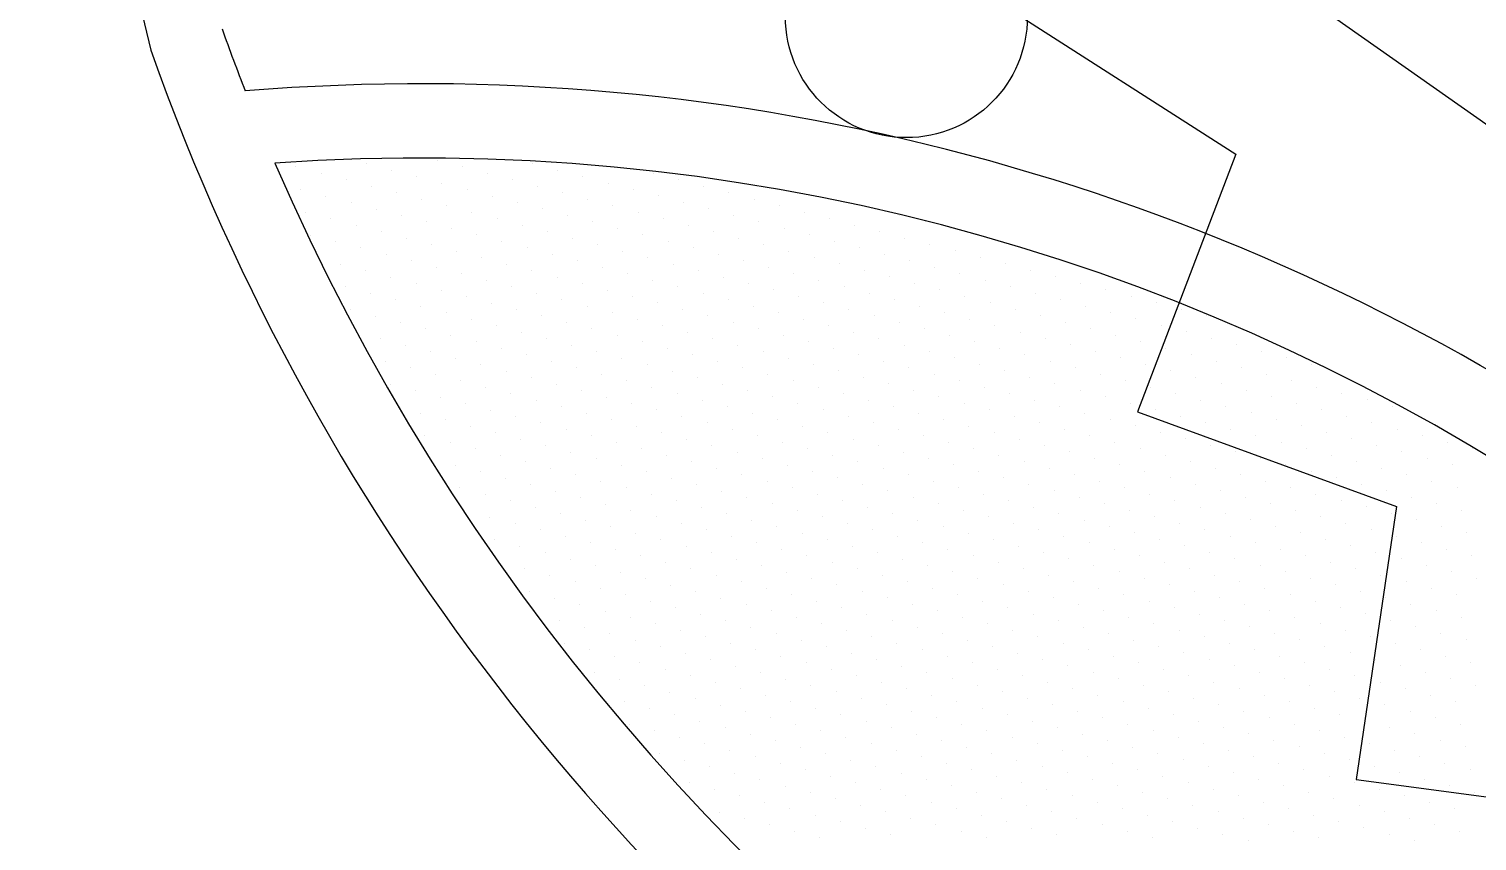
# Model space of a CAD drawing. Header units: millimetres. Extents: x 34038 to 35840, y 10511 to 10922.
# Drawn here: x 34102.938 to 34106.837, y 10624.116 to 10626.302 of the extents above; entities that cross this region are included whole.
import ezdxf

# ---------------------------------------------------------------- set-up
doc = ezdxf.new("R2010")
doc.units = ezdxf.units.MM

# ---------------------------------------------------------------- blocks, each defined once
blk = doc.blocks.new('*X29')
at = {"color": 0}
for p, q in [((80.25, 23), (80.25, 23)), ((80.3125, 23), (80.3125, 23)), ((80.375, 23), (80.375, 23)), ((80.4375, 23), (80.4375, 23)), ((80.03125, 22.9375), (80.03125, 22.9375)), ((80.09375, 22.9375), (80.09375, 22.9375)), ((80.15625, 22.9375), (80.15625, 22.9375)), ((80.21875, 22.9375), (80.21875, 22.9375)), ((80.28125, 22.9375), (80.28125, 22.9375)), ((80.34375, 22.9375), (80.34375, 22.9375)), ((80.40625, 22.9375), (80.40625, 22.9375)), ((79.8125, 22.875), (79.8125, 22.875)), ((79.875, 22.875), (79.875, 22.875)), ((79.9375, 22.875), (79.9375, 22.875)), ((80, 22.875), (80, 22.875)), ((80.0625, 22.875), (80.0625, 22.875)), ((80.125, 22.875), (80.125, 22.875)), ((80.1875, 22.875), (80.1875, 22.875)), ((80.25, 22.875), (80.25, 22.875)), ((80.3125, 22.875), (80.3125, 22.875)), ((80.375, 22.875), (80.375, 22.875)), ((79.59375, 22.8125), (79.59375, 22.8125)), ((79.65625, 22.8125), (79.65625, 22.8125)), ((79.71875, 22.8125), (79.71875, 22.8125)), ((79.78125, 22.8125), (79.78125, 22.8125)), ((79.84375, 22.8125), (79.84375, 22.8125)), ((79.90625, 22.8125), (79.90625, 22.8125)), ((79.96875, 22.8125), (79.96875, 22.8125)), ((80.03125, 22.8125), (80.03125, 22.8125)), ((80.09375, 22.8125), (80.09375, 22.8125)), ((80.15625, 22.8125), (80.15625, 22.8125)), ((80.21875, 22.8125), (80.21875, 22.8125)), ((80.28125, 22.8125), (80.28125, 22.8125)), ((80.34375, 22.8125), (80.34375, 22.8125)), ((80.40625, 22.8125), (80.40625, 22.8125)), ((79.4375, 22.75), (79.4375, 22.75)), ((79.5, 22.75), (79.5, 22.75)), ((79.5625, 22.75), (79.5625, 22.75)), ((79.625, 22.75), (79.625, 22.75)), ((79.6875, 22.75), (79.6875, 22.75)), ((79.75, 22.75), (79.75, 22.75)), ((79.8125, 22.75), (79.8125, 22.75)), ((79.875, 22.75), (79.875, 22.75)), ((79.9375, 22.75), (79.9375, 22.75)), ((80, 22.75), (80, 22.75)), ((80.0625, 22.75), (80.0625, 22.75)), ((80.125, 22.75), (80.125, 22.75)), ((80.1875, 22.75), (80.1875, 22.75)), ((80.25, 22.75), (80.25, 22.75)), ((80.3125, 22.75), (80.3125, 22.75)), ((80.375, 22.75), (80.375, 22.75)), ((79.28125, 22.6875), (79.28125, 22.6875)), ((79.34375, 22.6875), (79.34375, 22.6875)), ((79.40625, 22.6875), (79.40625, 22.6875)), ((79.46875, 22.6875), (79.46875, 22.6875)), ((79.53125, 22.6875), (79.53125, 22.6875)), ((79.59375, 22.6875), (79.59375, 22.6875)), ((79.65625, 22.6875), (79.65625, 22.6875)), ((79.71875, 22.6875), (79.71875, 22.6875)), ((79.78125, 22.6875), (79.78125, 22.6875)), ((79.84375, 22.6875), (79.84375, 22.6875)), ((79.90625, 22.6875), (79.90625, 22.6875)), ((79.96875, 22.6875), (79.96875, 22.6875)), ((80.03125, 22.6875), (80.03125, 22.6875)), ((80.09375, 22.6875), (80.09375, 22.6875)), ((80.15625, 22.6875), (80.15625, 22.6875)), ((80.21875, 22.6875), (80.21875, 22.6875)), ((80.28125, 22.6875), (80.28125, 22.6875)), ((80.34375, 22.6875), (80.34375, 22.6875)), ((79.1875, 22.625), (79.1875, 22.625)), ((79.25, 22.625), (79.25, 22.625)), ((79.3125, 22.625), (79.3125, 22.625)), ((79.375, 22.625), (79.375, 22.625)), ((79.4375, 22.625), (79.4375, 22.625)), ((79.5, 22.625), (79.5, 22.625)), ((79.5625, 22.625), (79.5625, 22.625)), ((79.625, 22.625), (79.625, 22.625)), ((79.6875, 22.625), (79.6875, 22.625)), ((79.75, 22.625), (79.75, 22.625)), ((79.8125, 22.625), (79.8125, 22.625)), ((79.875, 22.625), (79.875, 22.625)), ((79.9375, 22.625), (79.9375, 22.625)), ((80, 22.625), (80, 22.625)), ((80.0625, 22.625), (80.0625, 22.625)), ((80.125, 22.625), (80.125, 22.625)), ((80.1875, 22.625), (80.1875, 22.625)), ((80.25, 22.625), (80.25, 22.625)), ((80.3125, 22.625), (80.3125, 22.625)), ((80.375, 22.625), (80.375, 22.625)), ((79.03125, 22.5625), (79.03125, 22.5625)), ((79.09375, 22.5625), (79.09375, 22.5625)), ((79.15625, 22.5625), (79.15625, 22.5625)), ((79.21875, 22.5625), (79.21875, 22.5625)), ((79.28125, 22.5625), (79.28125, 22.5625)), ((79.34375, 22.5625), (79.34375, 22.5625)), ((79.40625, 22.5625), (79.40625, 22.5625)), ((79.46875, 22.5625), (79.46875, 22.5625)), ((79.53125, 22.5625), (79.53125, 22.5625)), ((79.59375, 22.5625), (79.59375, 22.5625)), ((79.65625, 22.5625), (79.65625, 22.5625)), ((79.71875, 22.5625), (79.71875, 22.5625)), ((79.78125, 22.5625), (79.78125, 22.5625)), ((79.84375, 22.5625), (79.84375, 22.5625)), ((79.90625, 22.5625), (79.90625, 22.5625)), ((79.96875, 22.5625), (79.96875, 22.5625)), ((80.03125, 22.5625), (80.03125, 22.5625)), ((80.09375, 22.5625), (80.09375, 22.5625)), ((80.15625, 22.5625), (80.15625, 22.5625)), ((80.21875, 22.5625), (80.21875, 22.5625)), ((80.28125, 22.5625), (80.28125, 22.5625)), ((80.34375, 22.5625), (80.34375, 22.5625)), ((78.9375, 22.5), (78.9375, 22.5)), ((79, 22.5), (79, 22.5)), ((79.0625, 22.5), (79.0625, 22.5)), ((79.125, 22.5), (79.125, 22.5)), ((79.1875, 22.5), (79.1875, 22.5)), ((79.25, 22.5), (79.25, 22.5)), ((79.3125, 22.5), (79.3125, 22.5)), ((79.375, 22.5), (79.375, 22.5)), ((79.4375, 22.5), (79.4375, 22.5)), ((79.5, 22.5), (79.5, 22.5)), ((79.5625, 22.5), (79.5625, 22.5)), ((79.625, 22.5), (79.625, 22.5)), ((79.6875, 22.5), (79.6875, 22.5)), ((79.75, 22.5), (79.75, 22.5)), ((79.8125, 22.5), (79.8125, 22.5)), ((79.875, 22.5), (79.875, 22.5)), ((79.9375, 22.5), (79.9375, 22.5)), ((80, 22.5), (80, 22.5)), ((80.0625, 22.5), (80.0625, 22.5)), ((80.125, 22.5), (80.125, 22.5)), ((80.1875, 22.5), (80.1875, 22.5)), ((80.25, 22.5), (80.25, 22.5)), ((80.3125, 22.5), (80.3125, 22.5)), ((78.78125, 22.4375), (78.78125, 22.4375)), ((78.84375, 22.4375), (78.84375, 22.4375)), ((78.90625, 22.4375), (78.90625, 22.4375)), ((78.96875, 22.4375), (78.96875, 22.4375)), ((79.03125, 22.4375), (79.03125, 22.4375)), ((79.09375, 22.4375), (79.09375, 22.4375)), ((79.15625, 22.4375), (79.15625, 22.4375)), ((79.21875, 22.4375), (79.21875, 22.4375)), ((79.28125, 22.4375), (79.28125, 22.4375)), ((79.34375, 22.4375), (79.34375, 22.4375)), ((79.40625, 22.4375), (79.40625, 22.4375)), ((79.46875, 22.4375), (79.46875, 22.4375)), ((79.53125, 22.4375), (79.53125, 22.4375)), ((79.59375, 22.4375), (79.59375, 22.4375)), ((79.65625, 22.4375), (79.65625, 22.4375)), ((79.71875, 22.4375), (79.71875, 22.4375)), ((79.78125, 22.4375), (79.78125, 22.4375)), ((79.84375, 22.4375), (79.84375, 22.4375)), ((79.90625, 22.4375), (79.90625, 22.4375)), ((79.96875, 22.4375), (79.96875, 22.4375)), ((80.03125, 22.4375), (80.03125, 22.4375)), ((80.09375, 22.4375), (80.09375, 22.4375)), ((80.15625, 22.4375), (80.15625, 22.4375)), ((80.21875, 22.4375), (80.21875, 22.4375)), ((80.28125, 22.4375), (80.28125, 22.4375)), ((78.6875, 22.375), (78.6875, 22.375)), ((78.75, 22.375), (78.75, 22.375)), ((78.8125, 22.375), (78.8125, 22.375)), ((78.875, 22.375), (78.875, 22.375)), ((78.9375, 22.375), (78.9375, 22.375)), ((79, 22.375), (79, 22.375)), ((79.0625, 22.375), (79.0625, 22.375)), ((79.125, 22.375), (79.125, 22.375)), ((79.1875, 22.375), (79.1875, 22.375)), ((79.25, 22.375), (79.25, 22.375)), ((79.3125, 22.375), (79.3125, 22.375)), ((79.375, 22.375), (79.375, 22.375)), ((79.4375, 22.375), (79.4375, 22.375)), ((79.5, 22.375), (79.5, 22.375)), ((79.5625, 22.375), (79.5625, 22.375)), ((79.625, 22.375), (79.625, 22.375)), ((79.6875, 22.375), (79.6875, 22.375)), ((79.75, 22.375), (79.75, 22.375)), ((79.8125, 22.375), (79.8125, 22.375)), ((79.875, 22.375), (79.875, 22.375)), ((79.9375, 22.375), (79.9375, 22.375)), ((80, 22.375), (80, 22.375)), ((80.0625, 22.375), (80.0625, 22.375)), ((80.125, 22.375), (80.125, 22.375)), ((80.1875, 22.375), (80.1875, 22.375)), ((80.25, 22.375), (80.25, 22.375)), ((80.3125, 22.375), (80.3125, 22.375)), ((78.59375, 22.3125), (78.59375, 22.3125)), ((78.65625, 22.3125), (78.65625, 22.3125)), ((78.71875, 22.3125), (78.71875, 22.3125)), ((78.78125, 22.3125), (78.78125, 22.3125)), ((78.84375, 22.3125), (78.84375, 22.3125)), ((78.90625, 22.3125), (78.90625, 22.3125)), ((78.96875, 22.3125), (78.96875, 22.3125)), ((79.03125, 22.3125), (79.03125, 22.3125)), ((79.09375, 22.3125), (79.09375, 22.3125)), ((79.15625, 22.3125), (79.15625, 22.3125)), ((79.21875, 22.3125), (79.21875, 22.3125)), ((79.28125, 22.3125), (79.28125, 22.3125)), ((79.34375, 22.3125), (79.34375, 22.3125)), ((79.40625, 22.3125), (79.40625, 22.3125)), ((79.46875, 22.3125), (79.46875, 22.3125)), ((79.53125, 22.3125), (79.53125, 22.3125)), ((79.59375, 22.3125), (79.59375, 22.3125)), ((79.65625, 22.3125), (79.65625, 22.3125)), ((79.71875, 22.3125), (79.71875, 22.3125)), ((79.78125, 22.3125), (79.78125, 22.3125)), ((79.84375, 22.3125), (79.84375, 22.3125)), ((79.90625, 22.3125), (79.90625, 22.3125)), ((79.96875, 22.3125), (79.96875, 22.3125)), ((80.03125, 22.3125), (80.03125, 22.3125)), ((80.09375, 22.3125), (80.09375, 22.3125)), ((80.15625, 22.3125), (80.15625, 22.3125)), ((80.21875, 22.3125), (80.21875, 22.3125)), ((80.28125, 22.3125), (80.28125, 22.3125)), ((78.5, 22.25), (78.5, 22.25)), ((78.5625, 22.25), (78.5625, 22.25)), ((78.625, 22.25), (78.625, 22.25)), ((78.6875, 22.25), (78.6875, 22.25)), ((78.75, 22.25), (78.75, 22.25)), ((78.8125, 22.25), (78.8125, 22.25)), ((78.875, 22.25), (78.875, 22.25)), ((78.9375, 22.25), (78.9375, 22.25)), ((79, 22.25), (79, 22.25)), ((79.0625, 22.25), (79.0625, 22.25)), ((79.125, 22.25), (79.125, 22.25)), ((79.1875, 22.25), (79.1875, 22.25)), ((79.25, 22.25), (79.25, 22.25)), ((79.3125, 22.25), (79.3125, 22.25)), ((79.375, 22.25), (79.375, 22.25)), ((79.4375, 22.25), (79.4375, 22.25)), ((79.5, 22.25), (79.5, 22.25)), ((79.5625, 22.25), (79.5625, 22.25)), ((79.625, 22.25), (79.625, 22.25)), ((79.6875, 22.25), (79.6875, 22.25)), ((79.75, 22.25), (79.75, 22.25)), ((79.8125, 22.25), (79.8125, 22.25)), ((79.875, 22.25), (79.875, 22.25)), ((79.9375, 22.25), (79.9375, 22.25)), ((80, 22.25), (80, 22.25)), ((80.0625, 22.25), (80.0625, 22.25)), ((80.125, 22.25), (80.125, 22.25)), ((80.1875, 22.25), (80.1875, 22.25)), ((80.25, 22.25), (80.25, 22.25)), ((78.46875, 22.1875), (78.46875, 22.1875)), ((78.53125, 22.1875), (78.53125, 22.1875)), ((78.59375, 22.1875), (78.59375, 22.1875)), ((78.65625, 22.1875), (78.65625, 22.1875)), ((78.71875, 22.1875), (78.71875, 22.1875)), ((78.78125, 22.1875), (78.78125, 22.1875)), ((78.84375, 22.1875), (78.84375, 22.1875)), ((78.90625, 22.1875), (78.90625, 22.1875)), ((78.96875, 22.1875), (78.96875, 22.1875)), ((79.03125, 22.1875), (79.03125, 22.1875)), ((79.09375, 22.1875), (79.09375, 22.1875)), ((79.15625, 22.1875), (79.15625, 22.1875)), ((79.21875, 22.1875), (79.21875, 22.1875)), ((79.28125, 22.1875), (79.28125, 22.1875)), ((79.34375, 22.1875), (79.34375, 22.1875)), ((79.40625, 22.1875), (79.40625, 22.1875)), ((79.46875, 22.1875), (79.46875, 22.1875)), ((79.53125, 22.1875), (79.53125, 22.1875)), ((79.59375, 22.1875), (79.59375, 22.1875)), ((79.65625, 22.1875), (79.65625, 22.1875)), ((79.71875, 22.1875), (79.71875, 22.1875)), ((79.78125, 22.1875), (79.78125, 22.1875)), ((79.84375, 22.1875), (79.84375, 22.1875)), ((79.90625, 22.1875), (79.90625, 22.1875)), ((79.96875, 22.1875), (79.96875, 22.1875)), ((80.03125, 22.1875), (80.03125, 22.1875)), ((80.09375, 22.1875), (80.09375, 22.1875)), ((80.15625, 22.1875), (80.15625, 22.1875)), ((80.21875, 22.1875), (80.21875, 22.1875)), ((78.4375, 22.125), (78.4375, 22.125)), ((78.5, 22.125), (78.5, 22.125)), ((78.5625, 22.125), (78.5625, 22.125)), ((78.625, 22.125), (78.625, 22.125)), ((78.6875, 22.125), (78.6875, 22.125)), ((78.75, 22.125), (78.75, 22.125)), ((78.8125, 22.125), (78.8125, 22.125)), ((78.875, 22.125), (78.875, 22.125)), ((78.9375, 22.125), (78.9375, 22.125)), ((79, 22.125), (79, 22.125)), ((79.0625, 22.125), (79.0625, 22.125)), ((79.125, 22.125), (79.125, 22.125)), ((79.1875, 22.125), (79.1875, 22.125)), ((79.25, 22.125), (79.25, 22.125)), ((79.3125, 22.125), (79.3125, 22.125)), ((79.375, 22.125), (79.375, 22.125)), ((79.4375, 22.125), (79.4375, 22.125)), ((79.5, 22.125), (79.5, 22.125)), ((79.5625, 22.125), (79.5625, 22.125)), ((79.625, 22.125), (79.625, 22.125)), ((79.6875, 22.125), (79.6875, 22.125)), ((79.75, 22.125), (79.75, 22.125)), ((79.8125, 22.125), (79.8125, 22.125)), ((79.875, 22.125), (79.875, 22.125)), ((79.9375, 22.125), (79.9375, 22.125)), ((80, 22.125), (80, 22.125)), ((80.0625, 22.125), (80.0625, 22.125)), ((80.125, 22.125), (80.125, 22.125)), ((80.1875, 22.125), (80.1875, 22.125)), ((78.40625, 22.0625), (78.40625, 22.0625)), ((78.46875, 22.0625), (78.46875, 22.0625)), ((78.53125, 22.0625), (78.53125, 22.0625)), ((78.59375, 22.0625), (78.59375, 22.0625)), ((78.65625, 22.0625), (78.65625, 22.0625)), ((78.71875, 22.0625), (78.71875, 22.0625)), ((78.78125, 22.0625), (78.78125, 22.0625)), ((78.84375, 22.0625), (78.84375, 22.0625)), ((78.90625, 22.0625), (78.90625, 22.0625)), ((78.96875, 22.0625), (78.96875, 22.0625)), ((79.03125, 22.0625), (79.03125, 22.0625)), ((79.09375, 22.0625), (79.09375, 22.0625)), ((79.15625, 22.0625), (79.15625, 22.0625)), ((79.21875, 22.0625), (79.21875, 22.0625)), ((79.28125, 22.0625), (79.28125, 22.0625)), ((79.34375, 22.0625), (79.34375, 22.0625)), ((79.40625, 22.0625), (79.40625, 22.0625)), ((79.46875, 22.0625), (79.46875, 22.0625)), ((79.53125, 22.0625), (79.53125, 22.0625)), ((79.59375, 22.0625), (79.59375, 22.0625)), ((79.65625, 22.0625), (79.65625, 22.0625)), ((79.71875, 22.0625), (79.71875, 22.0625)), ((79.78125, 22.0625), (79.78125, 22.0625)), ((79.84375, 22.0625), (79.84375, 22.0625)), ((79.90625, 22.0625), (79.90625, 22.0625)), ((79.96875, 22.0625), (79.96875, 22.0625)), ((80.03125, 22.0625), (80.03125, 22.0625)), ((80.09375, 22.0625), (80.09375, 22.0625)), ((80.15625, 22.0625), (80.15625, 22.0625)), ((80.21875, 22.0625), (80.21875, 22.0625)), ((78.375, 22), (78.375, 22)), ((78.4375, 22), (78.4375, 22)), ((78.5, 22), (78.5, 22)), ((78.5625, 22), (78.5625, 22)), ((78.625, 22), (78.625, 22)), ((78.6875, 22), (78.6875, 22)), ((78.75, 22), (78.75, 22)), ((78.8125, 22), (78.8125, 22)), ((78.875, 22), (78.875, 22)), ((78.9375, 22), (78.9375, 22)), ((79, 22), (79, 22)), ((79.0625, 22), (79.0625, 22)), ((79.125, 22), (79.125, 22)), ((79.1875, 22), (79.1875, 22)), ((79.25, 22), (79.25, 22)), ((79.3125, 22), (79.3125, 22)), ((79.375, 22), (79.375, 22)), ((79.4375, 22), (79.4375, 22)), ((79.5, 22), (79.5, 22)), ((79.5625, 22), (79.5625, 22)), ((79.625, 22), (79.625, 22)), ((79.6875, 22), (79.6875, 22)), ((79.75, 22), (79.75, 22)), ((79.8125, 22), (79.8125, 22)), ((79.875, 22), (79.875, 22)), ((79.9375, 22), (79.9375, 22)), ((80, 22), (80, 22)), ((80.0625, 22), (80.0625, 22)), ((80.125, 22), (80.125, 22)), ((80.1875, 22), (80.1875, 22)), ((78.40625, 21.9375), (78.40625, 21.9375)), ((78.46875, 21.9375), (78.46875, 21.9375)), ((78.53125, 21.9375), (78.53125, 21.9375)), ((78.59375, 21.9375), (78.59375, 21.9375)), ((78.65625, 21.9375), (78.65625, 21.9375)), ((78.71875, 21.9375), (78.71875, 21.9375)), ((78.78125, 21.9375), (78.78125, 21.9375)), ((78.84375, 21.9375), (78.84375, 21.9375)), ((78.90625, 21.9375), (78.90625, 21.9375)), ((78.96875, 21.9375), (78.96875, 21.9375)), ((79.03125, 21.9375), (79.03125, 21.9375)), ((79.09375, 21.9375), (79.09375, 21.9375)), ((79.15625, 21.9375), (79.15625, 21.9375)), ((79.21875, 21.9375), (79.21875, 21.9375)), ((79.28125, 21.9375), (79.28125, 21.9375)), ((79.34375, 21.9375), (79.34375, 21.9375)), ((79.40625, 21.9375), (79.40625, 21.9375)), ((79.46875, 21.9375), (79.46875, 21.9375)), ((79.53125, 21.9375), (79.53125, 21.9375)), ((79.59375, 21.9375), (79.59375, 21.9375)), ((79.65625, 21.9375), (79.65625, 21.9375)), ((79.71875, 21.9375), (79.71875, 21.9375)), ((79.78125, 21.9375), (79.78125, 21.9375)), ((79.84375, 21.9375), (79.84375, 21.9375)), ((79.90625, 21.9375), (79.90625, 21.9375)), ((79.96875, 21.9375), (79.96875, 21.9375)), ((80.03125, 21.9375), (80.03125, 21.9375)), ((80.09375, 21.9375), (80.09375, 21.9375)), ((80.15625, 21.9375), (80.15625, 21.9375)), ((78.375, 21.875), (78.375, 21.875)), ((78.4375, 21.875), (78.4375, 21.875)), ((78.5, 21.875), (78.5, 21.875)), ((78.5625, 21.875), (78.5625, 21.875)), ((78.625, 21.875), (78.625, 21.875)), ((78.6875, 21.875), (78.6875, 21.875)), ((78.75, 21.875), (78.75, 21.875)), ((78.8125, 21.875), (78.8125, 21.875)), ((78.875, 21.875), (78.875, 21.875)), ((78.9375, 21.875), (78.9375, 21.875)), ((79, 21.875), (79, 21.875)), ((79.0625, 21.875), (79.0625, 21.875)), ((79.125, 21.875), (79.125, 21.875)), ((79.1875, 21.875), (79.1875, 21.875)), ((79.25, 21.875), (79.25, 21.875)), ((79.3125, 21.875), (79.3125, 21.875)), ((79.375, 21.875), (79.375, 21.875)), ((79.4375, 21.875), (79.4375, 21.875)), ((79.5, 21.875), (79.5, 21.875)), ((79.5625, 21.875), (79.5625, 21.875)), ((79.625, 21.875), (79.625, 21.875)), ((79.6875, 21.875), (79.6875, 21.875)), ((79.75, 21.875), (79.75, 21.875)), ((79.8125, 21.875), (79.8125, 21.875)), ((79.875, 21.875), (79.875, 21.875)), ((79.9375, 21.875), (79.9375, 21.875)), ((80, 21.875), (80, 21.875)), ((80.0625, 21.875), (80.0625, 21.875)), ((80.125, 21.875), (80.125, 21.875)), ((78.34375, 21.8125), (78.34375, 21.8125)), ((78.40625, 21.8125), (78.40625, 21.8125)), ((78.46875, 21.8125), (78.46875, 21.8125)), ((78.53125, 21.8125), (78.53125, 21.8125)), ((78.59375, 21.8125), (78.59375, 21.8125)), ((78.65625, 21.8125), (78.65625, 21.8125)), ((78.71875, 21.8125), (78.71875, 21.8125)), ((78.78125, 21.8125), (78.78125, 21.8125)), ((78.84375, 21.8125), (78.84375, 21.8125)), ((78.90625, 21.8125), (78.90625, 21.8125)), ((78.96875, 21.8125), (78.96875, 21.8125)), ((79.03125, 21.8125), (79.03125, 21.8125)), ((79.09375, 21.8125), (79.09375, 21.8125)), ((79.15625, 21.8125), (79.15625, 21.8125)), ((79.21875, 21.8125), (79.21875, 21.8125)), ((79.28125, 21.8125), (79.28125, 21.8125)), ((79.34375, 21.8125), (79.34375, 21.8125)), ((79.40625, 21.8125), (79.40625, 21.8125)), ((79.46875, 21.8125), (79.46875, 21.8125)), ((79.53125, 21.8125), (79.53125, 21.8125)), ((79.59375, 21.8125), (79.59375, 21.8125)), ((79.65625, 21.8125), (79.65625, 21.8125)), ((79.71875, 21.8125), (79.71875, 21.8125)), ((79.78125, 21.8125), (79.78125, 21.8125)), ((79.84375, 21.8125), (79.84375, 21.8125)), ((79.90625, 21.8125), (79.90625, 21.8125)), ((79.96875, 21.8125), (79.96875, 21.8125)), ((80.03125, 21.8125), (80.03125, 21.8125)), ((80.09375, 21.8125), (80.09375, 21.8125)), ((78.375, 21.75), (78.375, 21.75)), ((78.4375, 21.75), (78.4375, 21.75)), ((78.5, 21.75), (78.5, 21.75)), ((78.5625, 21.75), (78.5625, 21.75)), ((78.625, 21.75), (78.625, 21.75)), ((78.6875, 21.75), (78.6875, 21.75)), ((78.75, 21.75), (78.75, 21.75)), ((78.8125, 21.75), (78.8125, 21.75)), ((78.875, 21.75), (78.875, 21.75)), ((78.9375, 21.75), (78.9375, 21.75)), ((79, 21.75), (79, 21.75)), ((79.0625, 21.75), (79.0625, 21.75)), ((79.125, 21.75), (79.125, 21.75)), ((79.1875, 21.75), (79.1875, 21.75)), ((79.25, 21.75), (79.25, 21.75)), ((79.3125, 21.75), (79.3125, 21.75)), ((79.375, 21.75), (79.375, 21.75)), ((79.4375, 21.75), (79.4375, 21.75)), ((79.5, 21.75), (79.5, 21.75)), ((79.5625, 21.75), (79.5625, 21.75)), ((79.625, 21.75), (79.625, 21.75)), ((79.6875, 21.75), (79.6875, 21.75)), ((79.75, 21.75), (79.75, 21.75)), ((79.8125, 21.75), (79.8125, 21.75)), ((79.875, 21.75), (79.875, 21.75)), ((79.9375, 21.75), (79.9375, 21.75)), ((80, 21.75), (80, 21.75)), ((80.0625, 21.75), (80.0625, 21.75)), ((78.34375, 21.6875), (78.34375, 21.6875)), ((78.40625, 21.6875), (78.40625, 21.6875)), ((78.46875, 21.6875), (78.46875, 21.6875)), ((78.53125, 21.6875), (78.53125, 21.6875)), ((78.59375, 21.6875), (78.59375, 21.6875)), ((78.65625, 21.6875), (78.65625, 21.6875)), ((78.71875, 21.6875), (78.71875, 21.6875)), ((78.78125, 21.6875), (78.78125, 21.6875)), ((78.84375, 21.6875), (78.84375, 21.6875)), ((78.90625, 21.6875), (78.90625, 21.6875)), ((78.96875, 21.6875), (78.96875, 21.6875)), ((79.03125, 21.6875), (79.03125, 21.6875)), ((79.09375, 21.6875), (79.09375, 21.6875)), ((79.15625, 21.6875), (79.15625, 21.6875)), ((79.21875, 21.6875), (79.21875, 21.6875)), ((79.28125, 21.6875), (79.28125, 21.6875)), ((79.34375, 21.6875), (79.34375, 21.6875)), ((79.40625, 21.6875), (79.40625, 21.6875)), ((79.46875, 21.6875), (79.46875, 21.6875)), ((79.53125, 21.6875), (79.53125, 21.6875)), ((79.59375, 21.6875), (79.59375, 21.6875)), ((79.65625, 21.6875), (79.65625, 21.6875)), ((79.71875, 21.6875), (79.71875, 21.6875)), ((79.78125, 21.6875), (79.78125, 21.6875)), ((79.84375, 21.6875), (79.84375, 21.6875)), ((79.90625, 21.6875), (79.90625, 21.6875)), ((79.96875, 21.6875), (79.96875, 21.6875)), ((80.03125, 21.6875), (80.03125, 21.6875)), ((78.3125, 21.625), (78.3125, 21.625)), ((78.375, 21.625), (78.375, 21.625)), ((78.4375, 21.625), (78.4375, 21.625)), ((78.5, 21.625), (78.5, 21.625)), ((78.5625, 21.625), (78.5625, 21.625)), ((78.625, 21.625), (78.625, 21.625)), ((78.6875, 21.625), (78.6875, 21.625)), ((78.75, 21.625), (78.75, 21.625)), ((78.8125, 21.625), (78.8125, 21.625)), ((78.875, 21.625), (78.875, 21.625)), ((78.9375, 21.625), (78.9375, 21.625)), ((79, 21.625), (79, 21.625)), ((79.0625, 21.625), (79.0625, 21.625)), ((79.125, 21.625), (79.125, 21.625)), ((79.1875, 21.625), (79.1875, 21.625)), ((79.25, 21.625), (79.25, 21.625)), ((79.3125, 21.625), (79.3125, 21.625)), ((79.375, 21.625), (79.375, 21.625)), ((79.4375, 21.625), (79.4375, 21.625)), ((79.5, 21.625), (79.5, 21.625)), ((79.5625, 21.625), (79.5625, 21.625)), ((79.625, 21.625), (79.625, 21.625)), ((79.6875, 21.625), (79.6875, 21.625)), ((79.75, 21.625), (79.75, 21.625)), ((79.8125, 21.625), (79.8125, 21.625)), ((79.875, 21.625), (79.875, 21.625)), ((79.9375, 21.625), (79.9375, 21.625)), ((80, 21.625), (80, 21.625)), ((78.28125, 21.5625), (78.28125, 21.5625)), ((78.34375, 21.5625), (78.34375, 21.5625)), ((78.40625, 21.5625), (78.40625, 21.5625)), ((78.46875, 21.5625), (78.46875, 21.5625)), ((78.53125, 21.5625), (78.53125, 21.5625)), ((78.59375, 21.5625), (78.59375, 21.5625)), ((78.65625, 21.5625), (78.65625, 21.5625)), ((78.71875, 21.5625), (78.71875, 21.5625)), ((78.78125, 21.5625), (78.78125, 21.5625)), ((78.84375, 21.5625), (78.84375, 21.5625)), ((78.90625, 21.5625), (78.90625, 21.5625)), ((78.96875, 21.5625), (78.96875, 21.5625)), ((79.03125, 21.5625), (79.03125, 21.5625)), ((79.09375, 21.5625), (79.09375, 21.5625)), ((79.15625, 21.5625), (79.15625, 21.5625)), ((79.21875, 21.5625), (79.21875, 21.5625)), ((79.28125, 21.5625), (79.28125, 21.5625)), ((79.34375, 21.5625), (79.34375, 21.5625)), ((79.40625, 21.5625), (79.40625, 21.5625)), ((79.46875, 21.5625), (79.46875, 21.5625)), ((79.53125, 21.5625), (79.53125, 21.5625)), ((79.59375, 21.5625), (79.59375, 21.5625)), ((79.65625, 21.5625), (79.65625, 21.5625)), ((79.71875, 21.5625), (79.71875, 21.5625)), ((79.78125, 21.5625), (79.78125, 21.5625)), ((79.84375, 21.5625), (79.84375, 21.5625)), ((79.90625, 21.5625), (79.90625, 21.5625)), ((79.96875, 21.5625), (79.96875, 21.5625)), ((78.3125, 21.5), (78.3125, 21.5)), ((78.375, 21.5), (78.375, 21.5)), ((78.4375, 21.5), (78.4375, 21.5)), ((78.5, 21.5), (78.5, 21.5)), ((78.5625, 21.5), (78.5625, 21.5)), ((78.625, 21.5), (78.625, 21.5)), ((78.6875, 21.5), (78.6875, 21.5)), ((78.75, 21.5), (78.75, 21.5)), ((78.8125, 21.5), (78.8125, 21.5)), ((78.875, 21.5), (78.875, 21.5)), ((78.9375, 21.5), (78.9375, 21.5)), ((79, 21.5), (79, 21.5)), ((79.0625, 21.5), (79.0625, 21.5)), ((79.125, 21.5), (79.125, 21.5)), ((79.1875, 21.5), (79.1875, 21.5)), ((79.25, 21.5), (79.25, 21.5)), ((79.3125, 21.5), (79.3125, 21.5)), ((79.375, 21.5), (79.375, 21.5)), ((79.4375, 21.5), (79.4375, 21.5)), ((79.5, 21.5), (79.5, 21.5)), ((79.5625, 21.5), (79.5625, 21.5)), ((79.625, 21.5), (79.625, 21.5)), ((79.6875, 21.5), (79.6875, 21.5)), ((79.75, 21.5), (79.75, 21.5)), ((79.8125, 21.5), (79.8125, 21.5)), ((79.875, 21.5), (79.875, 21.5)), ((79.9375, 21.5), (79.9375, 21.5)), ((78.28125, 21.4375), (78.28125, 21.4375)), ((78.34375, 21.4375), (78.34375, 21.4375)), ((78.40625, 21.4375), (78.40625, 21.4375)), ((78.46875, 21.4375), (78.46875, 21.4375)), ((78.53125, 21.4375), (78.53125, 21.4375)), ((78.59375, 21.4375), (78.59375, 21.4375)), ((78.65625, 21.4375), (78.65625, 21.4375)), ((78.71875, 21.4375), (78.71875, 21.4375)), ((78.78125, 21.4375), (78.78125, 21.4375)), ((78.84375, 21.4375), (78.84375, 21.4375)), ((78.90625, 21.4375), (78.90625, 21.4375)), ((78.96875, 21.4375), (78.96875, 21.4375)), ((79.03125, 21.4375), (79.03125, 21.4375)), ((79.09375, 21.4375), (79.09375, 21.4375)), ((79.15625, 21.4375), (79.15625, 21.4375)), ((79.21875, 21.4375), (79.21875, 21.4375)), ((79.28125, 21.4375), (79.28125, 21.4375)), ((79.34375, 21.4375), (79.34375, 21.4375)), ((79.40625, 21.4375), (79.40625, 21.4375)), ((79.46875, 21.4375), (79.46875, 21.4375)), ((79.53125, 21.4375), (79.53125, 21.4375)), ((79.59375, 21.4375), (79.59375, 21.4375)), ((79.65625, 21.4375), (79.65625, 21.4375)), ((79.71875, 21.4375), (79.71875, 21.4375)), ((79.78125, 21.4375), (79.78125, 21.4375)), ((79.84375, 21.4375), (79.84375, 21.4375)), ((79.90625, 21.4375), (79.90625, 21.4375)), ((79.96875, 21.4375), (79.96875, 21.4375)), ((78.25, 21.375), (78.25, 21.375)), ((78.3125, 21.375), (78.3125, 21.375)), ((78.375, 21.375), (78.375, 21.375)), ((78.4375, 21.375), (78.4375, 21.375)), ((78.5, 21.375), (78.5, 21.375)), ((78.5625, 21.375), (78.5625, 21.375)), ((78.625, 21.375), (78.625, 21.375)), ((78.6875, 21.375), (78.6875, 21.375)), ((78.75, 21.375), (78.75, 21.375)), ((78.8125, 21.375), (78.8125, 21.375)), ((78.875, 21.375), (78.875, 21.375)), ((78.9375, 21.375), (78.9375, 21.375)), ((79, 21.375), (79, 21.375)), ((79.0625, 21.375), (79.0625, 21.375)), ((79.125, 21.375), (79.125, 21.375)), ((79.1875, 21.375), (79.1875, 21.375)), ((79.25, 21.375), (79.25, 21.375)), ((79.3125, 21.375), (79.3125, 21.375)), ((79.375, 21.375), (79.375, 21.375)), ((79.4375, 21.375), (79.4375, 21.375)), ((79.5, 21.375), (79.5, 21.375)), ((79.5625, 21.375), (79.5625, 21.375)), ((79.625, 21.375), (79.625, 21.375)), ((79.6875, 21.375), (79.6875, 21.375)), ((79.75, 21.375), (79.75, 21.375)), ((79.8125, 21.375), (79.8125, 21.375)), ((79.875, 21.375), (79.875, 21.375)), ((79.9375, 21.375), (79.9375, 21.375)), ((78.28125, 21.3125), (78.28125, 21.3125)), ((78.34375, 21.3125), (78.34375, 21.3125)), ((78.40625, 21.3125), (78.40625, 21.3125)), ((78.46875, 21.3125), (78.46875, 21.3125)), ((78.53125, 21.3125), (78.53125, 21.3125)), ((78.59375, 21.3125), (78.59375, 21.3125)), ((78.65625, 21.3125), (78.65625, 21.3125)), ((78.71875, 21.3125), (78.71875, 21.3125)), ((78.78125, 21.3125), (78.78125, 21.3125)), ((78.84375, 21.3125), (78.84375, 21.3125)), ((78.90625, 21.3125), (78.90625, 21.3125)), ((78.96875, 21.3125), (78.96875, 21.3125)), ((79.03125, 21.3125), (79.03125, 21.3125)), ((79.09375, 21.3125), (79.09375, 21.3125)), ((79.15625, 21.3125), (79.15625, 21.3125)), ((79.21875, 21.3125), (79.21875, 21.3125)), ((79.28125, 21.3125), (79.28125, 21.3125)), ((79.34375, 21.3125), (79.34375, 21.3125)), ((79.40625, 21.3125), (79.40625, 21.3125)), ((79.46875, 21.3125), (79.46875, 21.3125)), ((79.53125, 21.3125), (79.53125, 21.3125)), ((79.59375, 21.3125), (79.59375, 21.3125)), ((79.65625, 21.3125), (79.65625, 21.3125)), ((79.71875, 21.3125), (79.71875, 21.3125)), ((79.78125, 21.3125), (79.78125, 21.3125)), ((79.84375, 21.3125), (79.84375, 21.3125)), ((79.90625, 21.3125), (79.90625, 21.3125)), ((78.25, 21.25), (78.25, 21.25)), ((78.3125, 21.25), (78.3125, 21.25)), ((78.375, 21.25), (78.375, 21.25)), ((78.4375, 21.25), (78.4375, 21.25)), ((78.5, 21.25), (78.5, 21.25)), ((78.5625, 21.25), (78.5625, 21.25)), ((78.625, 21.25), (78.625, 21.25)), ((78.6875, 21.25), (78.6875, 21.25)), ((78.75, 21.25), (78.75, 21.25)), ((78.8125, 21.25), (78.8125, 21.25)), ((78.875, 21.25), (78.875, 21.25)), ((78.9375, 21.25), (78.9375, 21.25)), ((79, 21.25), (79, 21.25)), ((79.0625, 21.25), (79.0625, 21.25)), ((79.125, 21.25), (79.125, 21.25)), ((79.1875, 21.25), (79.1875, 21.25)), ((79.25, 21.25), (79.25, 21.25)), ((79.3125, 21.25), (79.3125, 21.25)), ((79.375, 21.25), (79.375, 21.25)), ((79.4375, 21.25), (79.4375, 21.25)), ((79.5, 21.25), (79.5, 21.25)), ((79.5625, 21.25), (79.5625, 21.25)), ((79.625, 21.25), (79.625, 21.25)), ((79.6875, 21.25), (79.6875, 21.25)), ((79.75, 21.25), (79.75, 21.25)), ((79.8125, 21.25), (79.8125, 21.25)), ((79.875, 21.25), (79.875, 21.25)), ((78.21875, 21.1875), (78.21875, 21.1875)), ((78.28125, 21.1875), (78.28125, 21.1875)), ((78.34375, 21.1875), (78.34375, 21.1875)), ((78.40625, 21.1875), (78.40625, 21.1875)), ((78.46875, 21.1875), (78.46875, 21.1875)), ((78.53125, 21.1875), (78.53125, 21.1875)), ((78.59375, 21.1875), (78.59375, 21.1875)), ((78.65625, 21.1875), (78.65625, 21.1875)), ((78.71875, 21.1875), (78.71875, 21.1875)), ((78.78125, 21.1875), (78.78125, 21.1875)), ((78.84375, 21.1875), (78.84375, 21.1875)), ((78.90625, 21.1875), (78.90625, 21.1875)), ((78.96875, 21.1875), (78.96875, 21.1875)), ((79.03125, 21.1875), (79.03125, 21.1875)), ((79.09375, 21.1875), (79.09375, 21.1875)), ((79.15625, 21.1875), (79.15625, 21.1875)), ((79.21875, 21.1875), (79.21875, 21.1875)), ((79.28125, 21.1875), (79.28125, 21.1875)), ((79.34375, 21.1875), (79.34375, 21.1875)), ((79.40625, 21.1875), (79.40625, 21.1875)), ((79.46875, 21.1875), (79.46875, 21.1875)), ((79.53125, 21.1875), (79.53125, 21.1875)), ((79.59375, 21.1875), (79.59375, 21.1875)), ((79.65625, 21.1875), (79.65625, 21.1875)), ((79.71875, 21.1875), (79.71875, 21.1875)), ((79.78125, 21.1875), (79.78125, 21.1875)), ((78.1875, 21.125), (78.1875, 21.125)), ((78.25, 21.125), (78.25, 21.125)), ((78.3125, 21.125), (78.3125, 21.125)), ((78.375, 21.125), (78.375, 21.125)), ((78.4375, 21.125), (78.4375, 21.125)), ((78.5, 21.125), (78.5, 21.125)), ((78.5625, 21.125), (78.5625, 21.125)), ((78.625, 21.125), (78.625, 21.125)), ((78.6875, 21.125), (78.6875, 21.125)), ((78.75, 21.125), (78.75, 21.125)), ((78.8125, 21.125), (78.8125, 21.125)), ((78.875, 21.125), (78.875, 21.125)), ((78.9375, 21.125), (78.9375, 21.125)), ((79, 21.125), (79, 21.125)), ((79.0625, 21.125), (79.0625, 21.125)), ((79.125, 21.125), (79.125, 21.125)), ((79.1875, 21.125), (79.1875, 21.125)), ((79.25, 21.125), (79.25, 21.125)), ((79.3125, 21.125), (79.3125, 21.125)), ((79.375, 21.125), (79.375, 21.125)), ((79.4375, 21.125), (79.4375, 21.125)), ((79.5, 21.125), (79.5, 21.125)), ((79.5625, 21.125), (79.5625, 21.125)), ((79.625, 21.125), (79.625, 21.125)), ((79.6875, 21.125), (79.6875, 21.125)), ((79.75, 21.125), (79.75, 21.125)), ((78.21875, 21.0625), (78.21875, 21.0625)), ((78.28125, 21.0625), (78.28125, 21.0625)), ((78.34375, 21.0625), (78.34375, 21.0625)), ((78.40625, 21.0625), (78.40625, 21.0625)), ((78.46875, 21.0625), (78.46875, 21.0625)), ((78.53125, 21.0625), (78.53125, 21.0625)), ((78.59375, 21.0625), (78.59375, 21.0625)), ((78.65625, 21.0625), (78.65625, 21.0625)), ((78.71875, 21.0625), (78.71875, 21.0625)), ((78.78125, 21.0625), (78.78125, 21.0625)), ((78.84375, 21.0625), (78.84375, 21.0625)), ((78.90625, 21.0625), (78.90625, 21.0625)), ((78.96875, 21.0625), (78.96875, 21.0625)), ((79.03125, 21.0625), (79.03125, 21.0625)), ((79.09375, 21.0625), (79.09375, 21.0625)), ((79.15625, 21.0625), (79.15625, 21.0625)), ((79.21875, 21.0625), (79.21875, 21.0625)), ((79.28125, 21.0625), (79.28125, 21.0625)), ((79.34375, 21.0625), (79.34375, 21.0625)), ((79.40625, 21.0625), (79.40625, 21.0625)), ((79.46875, 21.0625), (79.46875, 21.0625)), ((79.53125, 21.0625), (79.53125, 21.0625)), ((79.59375, 21.0625), (79.59375, 21.0625)), ((79.65625, 21.0625), (79.65625, 21.0625)), ((79.71875, 21.0625), (79.71875, 21.0625)), ((78.1875, 21), (78.1875, 21)), ((78.25, 21), (78.25, 21)), ((78.3125, 21), (78.3125, 21)), ((78.375, 21), (78.375, 21)), ((78.4375, 21), (78.4375, 21)), ((78.5, 21), (78.5, 21)), ((78.5625, 21), (78.5625, 21)), ((78.625, 21), (78.625, 21)), ((78.6875, 21), (78.6875, 21)), ((78.75, 21), (78.75, 21)), ((78.8125, 21), (78.8125, 21)), ((78.875, 21), (78.875, 21)), ((78.9375, 21), (78.9375, 21)), ((79, 21), (79, 21)), ((79.0625, 21), (79.0625, 21)), ((79.125, 21), (79.125, 21)), ((79.1875, 21), (79.1875, 21)), ((79.25, 21), (79.25, 21)), ((79.3125, 21), (79.3125, 21)), ((79.375, 21), (79.375, 21)), ((79.4375, 21), (79.4375, 21)), ((79.5, 21), (79.5, 21)), ((79.5625, 21), (79.5625, 21)), ((79.625, 21), (79.625, 21)), ((79.6875, 21), (79.6875, 21)), ((78.15625, 20.9375), (78.15625, 20.9375)), ((78.21875, 20.9375), (78.21875, 20.9375)), ((78.28125, 20.9375), (78.28125, 20.9375)), ((78.34375, 20.9375), (78.34375, 20.9375)), ((78.40625, 20.9375), (78.40625, 20.9375)), ((78.46875, 20.9375), (78.46875, 20.9375)), ((78.53125, 20.9375), (78.53125, 20.9375)), ((78.59375, 20.9375), (78.59375, 20.9375)), ((78.65625, 20.9375), (78.65625, 20.9375)), ((78.71875, 20.9375), (78.71875, 20.9375)), ((78.78125, 20.9375), (78.78125, 20.9375)), ((78.84375, 20.9375), (78.84375, 20.9375)), ((78.90625, 20.9375), (78.90625, 20.9375)), ((78.96875, 20.9375), (78.96875, 20.9375)), ((79.03125, 20.9375), (79.03125, 20.9375)), ((79.09375, 20.9375), (79.09375, 20.9375)), ((79.15625, 20.9375), (79.15625, 20.9375)), ((79.21875, 20.9375), (79.21875, 20.9375)), ((79.28125, 20.9375), (79.28125, 20.9375)), ((79.34375, 20.9375), (79.34375, 20.9375)), ((79.40625, 20.9375), (79.40625, 20.9375)), ((79.46875, 20.9375), (79.46875, 20.9375)), ((79.53125, 20.9375), (79.53125, 20.9375)), ((79.59375, 20.9375), (79.59375, 20.9375)), ((79.65625, 20.9375), (79.65625, 20.9375)), ((78.125, 20.875), (78.125, 20.875)), ((78.1875, 20.875), (78.1875, 20.875)), ((78.25, 20.875), (78.25, 20.875)), ((78.3125, 20.875), (78.3125, 20.875)), ((78.375, 20.875), (78.375, 20.875)), ((78.4375, 20.875), (78.4375, 20.875)), ((78.5, 20.875), (78.5, 20.875)), ((78.5625, 20.875), (78.5625, 20.875)), ((78.625, 20.875), (78.625, 20.875)), ((78.6875, 20.875), (78.6875, 20.875)), ((78.75, 20.875), (78.75, 20.875)), ((78.8125, 20.875), (78.8125, 20.875)), ((78.875, 20.875), (78.875, 20.875)), ((78.9375, 20.875), (78.9375, 20.875)), ((79, 20.875), (79, 20.875)), ((79.0625, 20.875), (79.0625, 20.875)), ((79.125, 20.875), (79.125, 20.875)), ((79.1875, 20.875), (79.1875, 20.875)), ((79.25, 20.875), (79.25, 20.875)), ((79.3125, 20.875), (79.3125, 20.875)), ((79.375, 20.875), (79.375, 20.875)), ((79.4375, 20.875), (79.4375, 20.875)), ((79.5, 20.875), (79.5, 20.875)), ((79.5625, 20.875), (79.5625, 20.875)), ((79.625, 20.875), (79.625, 20.875)), ((78.15625, 20.8125), (78.15625, 20.8125)), ((78.21875, 20.8125), (78.21875, 20.8125)), ((78.28125, 20.8125), (78.28125, 20.8125)), ((78.34375, 20.8125), (78.34375, 20.8125)), ((78.40625, 20.8125), (78.40625, 20.8125)), ((78.46875, 20.8125), (78.46875, 20.8125)), ((78.53125, 20.8125), (78.53125, 20.8125)), ((78.59375, 20.8125), (78.59375, 20.8125)), ((78.65625, 20.8125), (78.65625, 20.8125)), ((78.71875, 20.8125), (78.71875, 20.8125)), ((78.78125, 20.8125), (78.78125, 20.8125)), ((78.84375, 20.8125), (78.84375, 20.8125)), ((78.90625, 20.8125), (78.90625, 20.8125)), ((78.96875, 20.8125), (78.96875, 20.8125)), ((79.03125, 20.8125), (79.03125, 20.8125)), ((79.09375, 20.8125), (79.09375, 20.8125)), ((79.15625, 20.8125), (79.15625, 20.8125)), ((79.21875, 20.8125), (79.21875, 20.8125)), ((79.28125, 20.8125), (79.28125, 20.8125)), ((79.34375, 20.8125), (79.34375, 20.8125)), ((79.40625, 20.8125), (79.40625, 20.8125)), ((79.46875, 20.8125), (79.46875, 20.8125)), ((79.53125, 20.8125), (79.53125, 20.8125)), ((79.59375, 20.8125), (79.59375, 20.8125)), ((78.125, 20.75), (78.125, 20.75)), ((78.1875, 20.75), (78.1875, 20.75)), ((78.25, 20.75), (78.25, 20.75)), ((78.3125, 20.75), (78.3125, 20.75)), ((78.375, 20.75), (78.375, 20.75)), ((78.4375, 20.75), (78.4375, 20.75)), ((78.5, 20.75), (78.5, 20.75)), ((78.5625, 20.75), (78.5625, 20.75)), ((78.625, 20.75), (78.625, 20.75)), ((78.6875, 20.75), (78.6875, 20.75)), ((78.75, 20.75), (78.75, 20.75)), ((78.8125, 20.75), (78.8125, 20.75)), ((78.875, 20.75), (78.875, 20.75)), ((78.9375, 20.75), (78.9375, 20.75)), ((79, 20.75), (79, 20.75)), ((79.0625, 20.75), (79.0625, 20.75)), ((79.125, 20.75), (79.125, 20.75)), ((79.1875, 20.75), (79.1875, 20.75)), ((79.25, 20.75), (79.25, 20.75)), ((79.3125, 20.75), (79.3125, 20.75)), ((79.375, 20.75), (79.375, 20.75)), ((79.4375, 20.75), (79.4375, 20.75)), ((79.5, 20.75), (79.5, 20.75)), ((79.5625, 20.75), (79.5625, 20.75)), ((78.09375, 20.6875), (78.09375, 20.6875)), ((78.15625, 20.6875), (78.15625, 20.6875)), ((78.21875, 20.6875), (78.21875, 20.6875)), ((78.28125, 20.6875), (78.28125, 20.6875)), ((78.34375, 20.6875), (78.34375, 20.6875)), ((78.40625, 20.6875), (78.40625, 20.6875)), ((78.46875, 20.6875), (78.46875, 20.6875)), ((78.53125, 20.6875), (78.53125, 20.6875)), ((78.59375, 20.6875), (78.59375, 20.6875)), ((78.65625, 20.6875), (78.65625, 20.6875)), ((78.71875, 20.6875), (78.71875, 20.6875)), ((78.78125, 20.6875), (78.78125, 20.6875)), ((78.84375, 20.6875), (78.84375, 20.6875)), ((78.90625, 20.6875), (78.90625, 20.6875)), ((78.96875, 20.6875), (78.96875, 20.6875)), ((79.03125, 20.6875), (79.03125, 20.6875)), ((79.09375, 20.6875), (79.09375, 20.6875)), ((79.15625, 20.6875), (79.15625, 20.6875)), ((79.21875, 20.6875), (79.21875, 20.6875)), ((79.28125, 20.6875), (79.28125, 20.6875)), ((79.34375, 20.6875), (79.34375, 20.6875)), ((79.40625, 20.6875), (79.40625, 20.6875)), ((79.46875, 20.6875), (79.46875, 20.6875)), ((79.53125, 20.6875), (79.53125, 20.6875)), ((78.125, 20.625), (78.125, 20.625)), ((78.1875, 20.625), (78.1875, 20.625)), ((78.25, 20.625), (78.25, 20.625)), ((78.3125, 20.625), (78.3125, 20.625)), ((78.375, 20.625), (78.375, 20.625)), ((78.4375, 20.625), (78.4375, 20.625)), ((78.5, 20.625), (78.5, 20.625)), ((78.5625, 20.625), (78.5625, 20.625)), ((78.625, 20.625), (78.625, 20.625)), ((78.6875, 20.625), (78.6875, 20.625)), ((78.75, 20.625), (78.75, 20.625)), ((78.8125, 20.625), (78.8125, 20.625)), ((78.875, 20.625), (78.875, 20.625)), ((78.9375, 20.625), (78.9375, 20.625)), ((79, 20.625), (79, 20.625)), ((79.0625, 20.625), (79.0625, 20.625)), ((79.125, 20.625), (79.125, 20.625)), ((79.1875, 20.625), (79.1875, 20.625)), ((79.25, 20.625), (79.25, 20.625)), ((79.3125, 20.625), (79.3125, 20.625)), ((79.375, 20.625), (79.375, 20.625)), ((79.4375, 20.625), (79.4375, 20.625)), ((78.09375, 20.5625), (78.09375, 20.5625)), ((78.15625, 20.5625), (78.15625, 20.5625)), ((78.21875, 20.5625), (78.21875, 20.5625)), ((78.28125, 20.5625), (78.28125, 20.5625)), ((78.34375, 20.5625), (78.34375, 20.5625)), ((78.40625, 20.5625), (78.40625, 20.5625)), ((78.46875, 20.5625), (78.46875, 20.5625)), ((78.53125, 20.5625), (78.53125, 20.5625)), ((78.59375, 20.5625), (78.59375, 20.5625)), ((78.65625, 20.5625), (78.65625, 20.5625)), ((78.71875, 20.5625), (78.71875, 20.5625)), ((78.78125, 20.5625), (78.78125, 20.5625)), ((78.84375, 20.5625), (78.84375, 20.5625)), ((78.90625, 20.5625), (78.90625, 20.5625)), ((78.96875, 20.5625), (78.96875, 20.5625)), ((79.03125, 20.5625), (79.03125, 20.5625)), ((79.09375, 20.5625), (79.09375, 20.5625)), ((79.15625, 20.5625), (79.15625, 20.5625)), ((79.21875, 20.5625), (79.21875, 20.5625)), ((79.28125, 20.5625), (79.28125, 20.5625)), ((79.34375, 20.5625), (79.34375, 20.5625)), ((79.40625, 20.5625), (79.40625, 20.5625)), ((78.0625, 20.5), (78.0625, 20.5)), ((78.125, 20.5), (78.125, 20.5)), ((78.1875, 20.5), (78.1875, 20.5)), ((78.25, 20.5), (78.25, 20.5)), ((78.3125, 20.5), (78.3125, 20.5)), ((78.375, 20.5), (78.375, 20.5)), ((78.4375, 20.5), (78.4375, 20.5)), ((78.5, 20.5), (78.5, 20.5)), ((78.5625, 20.5), (78.5625, 20.5)), ((78.625, 20.5), (78.625, 20.5)), ((78.6875, 20.5), (78.6875, 20.5)), ((78.75, 20.5), (78.75, 20.5)), ((78.8125, 20.5), (78.8125, 20.5)), ((78.875, 20.5), (78.875, 20.5)), ((78.9375, 20.5), (78.9375, 20.5)), ((79, 20.5), (79, 20.5)), ((79.0625, 20.5), (79.0625, 20.5)), ((79.125, 20.5), (79.125, 20.5)), ((79.1875, 20.5), (79.1875, 20.5)), ((79.25, 20.5), (79.25, 20.5)), ((79.3125, 20.5), (79.3125, 20.5)), ((79.375, 20.5), (79.375, 20.5)), ((78.03125, 20.4375), (78.03125, 20.4375)), ((78.09375, 20.4375), (78.09375, 20.4375)), ((78.15625, 20.4375), (78.15625, 20.4375)), ((78.21875, 20.4375), (78.21875, 20.4375)), ((78.28125, 20.4375), (78.28125, 20.4375)), ((78.34375, 20.4375), (78.34375, 20.4375)), ((78.40625, 20.4375), (78.40625, 20.4375)), ((78.46875, 20.4375), (78.46875, 20.4375)), ((78.53125, 20.4375), (78.53125, 20.4375)), ((78.59375, 20.4375), (78.59375, 20.4375)), ((78.65625, 20.4375), (78.65625, 20.4375)), ((78.71875, 20.4375), (78.71875, 20.4375)), ((78.78125, 20.4375), (78.78125, 20.4375)), ((78.84375, 20.4375), (78.84375, 20.4375)), ((78.90625, 20.4375), (78.90625, 20.4375)), ((78.96875, 20.4375), (78.96875, 20.4375)), ((79.03125, 20.4375), (79.03125, 20.4375)), ((79.09375, 20.4375), (79.09375, 20.4375)), ((79.15625, 20.4375), (79.15625, 20.4375)), ((79.21875, 20.4375), (79.21875, 20.4375)), ((79.28125, 20.4375), (79.28125, 20.4375)), ((79.34375, 20.4375), (79.34375, 20.4375)), ((78.0625, 20.375), (78.0625, 20.375)), ((78.125, 20.375), (78.125, 20.375)), ((78.1875, 20.375), (78.1875, 20.375)), ((78.25, 20.375), (78.25, 20.375)), ((78.3125, 20.375), (78.3125, 20.375)), ((78.375, 20.375), (78.375, 20.375)), ((78.4375, 20.375), (78.4375, 20.375)), ((78.5, 20.375), (78.5, 20.375)), ((78.5625, 20.375), (78.5625, 20.375)), ((78.625, 20.375), (78.625, 20.375)), ((78.6875, 20.375), (78.6875, 20.375)), ((78.75, 20.375), (78.75, 20.375)), ((78.8125, 20.375), (78.8125, 20.375)), ((78.875, 20.375), (78.875, 20.375)), ((78.9375, 20.375), (78.9375, 20.375)), ((79, 20.375), (79, 20.375)), ((79.0625, 20.375), (79.0625, 20.375)), ((79.125, 20.375), (79.125, 20.375)), ((79.1875, 20.375), (79.1875, 20.375)), ((79.25, 20.375), (79.25, 20.375)), ((78.03125, 20.3125), (78.03125, 20.3125)), ((78.09375, 20.3125), (78.09375, 20.3125)), ((78.15625, 20.3125), (78.15625, 20.3125)), ((78.21875, 20.3125), (78.21875, 20.3125)), ((78.28125, 20.3125), (78.28125, 20.3125)), ((78.34375, 20.3125), (78.34375, 20.3125)), ((78.40625, 20.3125), (78.40625, 20.3125)), ((78.46875, 20.3125), (78.46875, 20.3125)), ((78.53125, 20.3125), (78.53125, 20.3125)), ((78.59375, 20.3125), (78.59375, 20.3125)), ((78.65625, 20.3125), (78.65625, 20.3125)), ((78.71875, 20.3125), (78.71875, 20.3125)), ((78.78125, 20.3125), (78.78125, 20.3125)), ((78.84375, 20.3125), (78.84375, 20.3125)), ((78.90625, 20.3125), (78.90625, 20.3125)), ((78.96875, 20.3125), (78.96875, 20.3125)), ((79.03125, 20.3125), (79.03125, 20.3125)), ((79.09375, 20.3125), (79.09375, 20.3125)), ((79.15625, 20.3125), (79.15625, 20.3125)), ((79.21875, 20.3125), (79.21875, 20.3125)), ((78.125, 20.25), (78.125, 20.25)), ((78.1875, 20.25), (78.1875, 20.25)), ((78.25, 20.25), (78.25, 20.25)), ((78.3125, 20.25), (78.3125, 20.25)), ((78.375, 20.25), (78.375, 20.25)), ((78.4375, 20.25), (78.4375, 20.25)), ((78.5, 20.25), (78.5, 20.25)), ((78.5625, 20.25), (78.5625, 20.25)), ((78.625, 20.25), (78.625, 20.25)), ((78.6875, 20.25), (78.6875, 20.25)), ((78.75, 20.25), (78.75, 20.25)), ((78.8125, 20.25), (78.8125, 20.25)), ((78.875, 20.25), (78.875, 20.25)), ((78.9375, 20.25), (78.9375, 20.25)), ((79, 20.25), (79, 20.25)), ((79.0625, 20.25), (79.0625, 20.25)), ((79.125, 20.25), (79.125, 20.25)), ((79.1875, 20.25), (79.1875, 20.25)), ((78.40625, 20.1875), (78.40625, 20.1875)), ((78.46875, 20.1875), (78.46875, 20.1875)), ((78.53125, 20.1875), (78.53125, 20.1875)), ((78.59375, 20.1875), (78.59375, 20.1875)), ((78.65625, 20.1875), (78.65625, 20.1875)), ((78.71875, 20.1875), (78.71875, 20.1875)), ((78.78125, 20.1875), (78.78125, 20.1875)), ((78.84375, 20.1875), (78.84375, 20.1875)), ((78.90625, 20.1875), (78.90625, 20.1875)), ((78.96875, 20.1875), (78.96875, 20.1875)), ((79.03125, 20.1875), (79.03125, 20.1875)), ((79.09375, 20.1875), (79.09375, 20.1875)), ((78.6875, 20.125), (78.6875, 20.125)), ((78.75, 20.125), (78.75, 20.125)), ((78.8125, 20.125), (78.8125, 20.125)), ((78.875, 20.125), (78.875, 20.125)), ((78.9375, 20.125), (78.9375, 20.125)), ((79, 20.125), (79, 20.125)), ((79.0625, 20.125), (79.0625, 20.125)), ((79.03125, 20.0625), (79.03125, 20.0625))]:
    blk.add_line(p, q, dxfattribs=at)

msp = doc.modelspace()

# ---------------------------------------------------------------- linework, layer by layer
for p, q in [((34101.4512, 10633.8672), (34103.2662, 10626.2452)), ((34105.5624, 10626.3653), (34106.1879, 10625.9653)), ((34106.1879, 10625.9653), (34105.9232, 10625.2716)), ((34105.9232, 10625.2716), (34106.6203, 10625.016)), ((34106.6203, 10625.016), (34106.5118, 10624.2816)), ((34106.5118, 10624.2816), (34107.2476, 10624.1826))]:
    msp.add_line(p, q)
msp.add_lwpolyline([(34109.6107, 10624.1156), (34111.1626, 10626.325), (34104.6161, 10630.9232), (34103.0642, 10628.7138)], close=True)
msp.add_circle((34105.3007, 10626.3351), 0.3257)
for centre, radius, start, end in [((34109.1088, 10628.32), 6, 199.65261, 201.35516), ((34109.1088, 10628.32), 6.2, 199.55075, 273.39501), ((34103.9912, 10620.4044), 5.75, 17.47312, 94.69378), ((34103.9912, 10620.4044), 5.55, 20.1988, 94.035), ((34109.1088, 10628.32), 6, 203.36332, 270.87049)]:
    msp.add_arc(centre, radius, start, end)

# ---------------------------------------------------------------- block references
at = {"rotation": 102.1169046255632}
msp.add_blockref('*X29', (34143.0293, 10552.113), dxfattribs=at)

doc.saveas('drawing.dxf')
